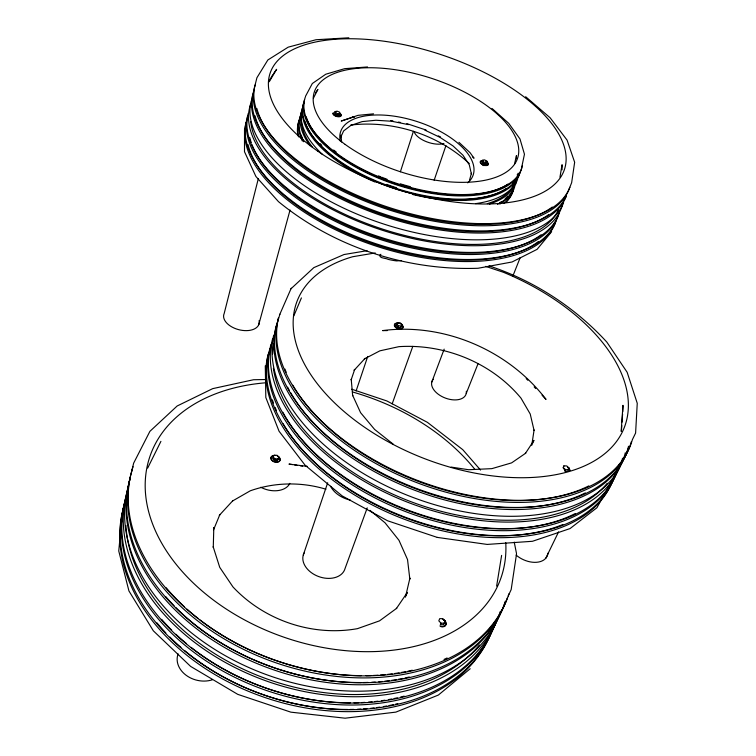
<?xml version="1.0" encoding="UTF-8"?>
<svg xmlns="http://www.w3.org/2000/svg" width="756" height="756" viewBox="0 0 756 756"><rect width="100%" height="100%" fill="white"/><g stroke="black" fill="none" stroke-linecap="round" stroke-linejoin="round"><path stroke-width="1.13" d="M562.067 169.835L562.086 165.555M244.519 129.257L244.5 151.72L255.906 176.488L278.482 201.654C334.001 247.061 406.463 270.752 478.038 268.267L512.077 261.982L537.091 249.348L551.644 231.705M622.755 411.746L622.982 405.329L621.167 431.355M621.385 431.355L621.791 425.59M622.027 422.131L622.594 414.052M122.425 513.05L118.749 550.973L128.936 590.946L153.317 630.797L190.597 666.386L237.743 694.348L290.871 712.161L345.105 718.2L395.87 712.114L438.357 695.057L470.213 668.739M213.75 528.085L213.806 527.556L213.277 547.25L213.173 546.758L219.731 567.331L232.961 586.93C264.213 620.383 312.351 636.75 357.475 628.652L379.521 620.856L396.758 608.249L396.371 608.571L407.389 592.383L405.953 595.69M516.518 554.035L511.179 589.567L508.23 595.983M531.761 445.322L534.086 429.966L534.086 430.485L530.221 414.005L520.997 398.157C491.731 362.719 444.519 343.659 398.885 346.664L379.899 350.831L364.326 358.939L365.091 358.344L354.082 370.327L354.687 369.438L351.294 379.455M496.626 586.098L501.615 555.386M559.969 177.188L562.086 164.477M351.124 379.862L351.228 379.314L352.674 395.785L352.617 395.275L360.593 412.691L374.617 429.436L393.224 444.169M521.536 168.078L524.456 154.224L519.977 138.962L508.769 123.351L492.005 108.448M132.016 470.034L133.632 463.182L149.896 431.345L177.169 405.981L212.691 388.641L253.562 379.729L265.432 379.54M514.609 163.683L516.424 155.651L516.49 158.751M405.443 597.155L409.913 578.113L409.837 579.134L407.531 559.563L398.97 540.294L385.031 522.783L369.967 510.357M258.325 178.662L224.182 313.504A18.22 10.801 14.7 0 0 240.314 330.041A18.22 10.801 14.7 0 0 259.091 320.629M258.741 324.693L290.058 209.979M469.448 180.438L471.442 173.209L471.375 173.889L469.325 164.893L462.974 155.216L453.061 145.955L440.001 137.346L424.806 130.089M335.106 111.567L335.125 114.591L337.611 115.592L339.633 115.195L340.087 113.58L339.605 112.171L337.119 111.17L335.106 111.567L335.125 114.591M277.811 321.205L279.881 314.194M337.611 115.592L338.074 113.976L340.087 113.58M273.086 456.926L272.623 458.448L274.485 460.395L277.461 460.555L279.03 457.257L277.168 455.329L274.201 455.159L273.086 456.926L274.948 458.864L277.934 459.034L279.03 457.257M274.485 460.395L274.948 458.864M277.461 460.555L277.934 459.034M400.396 171.754L413.419 131.298M563.825 465.998L563.182 467.87L565.734 471.253M356.114 390.946L367.718 356.435M568.399 469.807L569.013 467.964L566.773 465.97L563.919 465.8L563.296 467.633L565.535 469.637L568.399 469.807L567.662 471.366L564.798 471.196L565.535 469.637M303.307 554.951L327.679 482.782M434.161 180.24L445.936 145.596M396.068 325.581L397.458 322.566L400.189 322.812L402.088 324.513L401.549 326.063L400.699 327.528L397.958 327.291L396.068 325.581L397.458 322.566M397.958 327.291L398.497 325.732L396.598 324.031M400.699 327.528L402.088 324.513M392.175 403.846L412.804 346.342M482.413 160.291L481.846 161.869L482.536 163.343L485.059 164.364L486.892 163.901L487.459 162.323L486.769 160.848L484.256 159.837L482.413 160.291L483.103 161.765L485.626 162.786L487.459 162.323M482.536 163.343L483.103 161.765M485.059 164.364L485.626 162.786M367.236 507.871L345.076 568.427A21.962 15.668 19.9 0 1 318.427 576.469A21.962 15.668 19.9 0 1 304.11 552.995M431.742 382.186L444.169 349.14M443.498 624.74L445.048 620.997L442.818 618.701L439.709 618.635L438.811 620.865L441.031 623.171L444.159 623.237L443.498 624.74L440.37 624.673L441.031 623.171M466.263 393.356L478 363.806M512.785 276.242L520.185 257.635M305.443 96.409L312.322 83.51L325.76 74.23L344.698 68.664L367.529 66.963M213.494 529.965L219.892 514.486L219.675 514.968M293.819 315.885L301.408 297.902M290.994 288.754L313.816 267.633L344.008 254.536L367.057 250.699M279.644 314.732L291.221 288.234M444.386 622.5L445.048 620.997M532.347 443.81L533.953 440.398L525.354 453.515L525.76 453.156L511.614 462.87L491.873 468.644L468.635 469.731L451.181 467.095M340.474 137.79L343.611 130.949L350.888 125.401L362.143 121.603L375.949 120.251L391.769 121.262L408.391 124.617M568.276 469.523L569.013 467.964M545.775 558.259L558.58 531.865M147.666 468.077L160.915 441.362M313.409 98.138L317.917 89.463L315.46 92.752M611.642 481.014L596.909 507.758L570.052 528.567L532.479 541.287L487.185 544.424L437.28 537.403M401.568 260.565L396.598 260.905A11.104 1.503 12 0 1 388.187 259.384C386.25 257.994 379.068 258.476 379.767 255.159L380.901 254.29M269.429 80.372L272.907 74.504M269.23 81.761L276.62 69.316L273.53 73.634M219.325 515.337L232.857 500.642M232.546 500.982L250.274 490.805C274.504 482.196 301.379 481.752 325.93 489.217M375.222 252.948L352.665 256.738A175.354 101.172 21.1 0 0 357.267 422.037A175.354 101.172 21.1 0 0 610.81 448.166A175.354 101.172 21.1 0 0 503.392 272.273L485.758 266.386M350.775 125.042C392.997 120.109 438.149 134.502 469.268 163.542M354.063 117.246L351.795 117.473L354.479 116.641L341.23 121.045L357.994 115.356L373.558 113.835M348.856 37.8L315.98 39.747L288.187 47.165L267.851 59.979L256.917 77.736L255.169 84.719A165.545 76.97 18 0 0 388.858 207.409A165.545 76.97 18 0 0 569.873 187.29M387.289 330.599L382.602 330.599C443.989 322.566 508.533 350.274 546.03 399.385L542.071 395.227M398.497 325.732L401.247 325.978M307.427 466.414L288.953 464.089L292.364 464.6M294.632 464.931L296.91 465.271M300.312 465.772L302.58 466.112M390.767 120.516L392.959 120.951M398.431 122.056L400.623 122.5M406.813 123.615L426.1 130.041M489.066 265.885C533.963 280.665 574.872 307.248 606.822 342.081L627.149 372.273L637.251 403.279L635.598 433.056L632.366 439.68A187.375 109.554 21.2 0 1 427.584 484.086A187.375 109.554 21.2 0 1 278.558 317.822M351.738 389.217L386.836 400.945L427.386 422.33L462.766 449.678L480.551 470.062M437.403 537.45L387.545 520.761L342.137 495.889L305.112 465.214L279.058 431.232L265.819 397.524L265.29 365.8M335.579 112.965L338.074 113.976M438.31 135.882L440.436 136.893M525.647 96.702L550.132 117.775L567.076 140.115L574.654 162.256L571.649 182.678L568.994 189.359A165.375 77.093 18 0 1 385.872 208.854A165.375 77.093 18 0 1 255.32 84.719M458.92 142.289L470.119 152.74L474.031 158.231L472.396 156.709M526.204 378.576L527.792 380.24M534.133 386.902L535.72 388.565M339.151 113.787L339.633 115.195M514.231 542.118L516.499 553.505M340.937 135.135L341.627 142.024M212.436 679.748A24.286 19.136 14.7 0 1 185.985 675.155A24.286 19.136 14.7 0 1 178.114 653.902M289.841 483.349A20.818 14.071 16.5 0 1 260.782 487.251M492.732 628.142A194.216 138.707 19.2 0 1 265.507 697.722A194.216 138.707 19.2 0 1 124.797 503.685M397.779 703.609A191.778 136.949 19.2 0 1 395.615 704.129M393.432 704.63A191.778 136.949 19.2 0 1 389 705.556M386.751 705.991A191.778 136.949 19.2 0 1 383.339 706.586M379.89 707.134A191.778 136.949 19.2 0 1 376.412 707.625M374.069 707.918A191.778 136.949 19.2 0 1 370.525 708.315M366.962 708.655A191.778 136.949 19.2 0 1 363.371 708.93M360.971 709.081A191.778 136.949 19.2 0 1 357.352 709.27M353.723 709.393A191.778 136.949 19.2 0 1 350.085 709.449M347.656 709.468A191.778 136.949 19.2 0 1 184.577 650.519M180.968 647.438A191.778 136.949 19.2 0 1 169.854 637.062M165.857 632.942A191.778 136.949 19.2 0 1 157.002 622.887M493.97 625.155A194.443 138.65 19.2 0 1 267.747 696.267A194.443 138.65 19.2 0 1 124.891 502.787M494.991 623.974A194.991 138.499 19.2 0 1 266.282 690.426A194.991 138.499 19.2 0 1 126.328 496.824M404.176 696.134A192.544 136.741 19.2 0 1 400.623 697.041M397.363 697.816A192.544 136.741 19.2 0 1 394.056 698.535M391.816 698.979A192.544 136.741 19.2 0 1 388.423 699.612M384.993 700.188A192.544 136.741 19.2 0 1 381.515 700.717M378.009 701.181A192.544 136.741 19.2 0 1 374.466 701.587M372.094 701.833A192.544 136.741 19.2 0 1 368.503 702.144M364.893 702.39A192.544 136.741 19.2 0 1 361.264 702.589M358.845 702.683A192.544 136.741 19.2 0 1 353.978 702.806M350.321 702.825A192.544 136.741 19.2 0 1 191.155 647.401M186.515 643.639A192.544 136.741 19.2 0 1 175.893 634.227M171.716 630.164A192.544 136.741 19.2 0 1 161.652 619.353M495.889 622.084A195.228 138.433 19.2 0 1 267.756 688.697A195.228 138.433 19.2 0 1 126.422 495.908M500.207 611.585A195.965 138.225 19.2 0 1 272.321 683.046A195.965 138.225 19.2 0 1 128.236 488.263M479.408 644.962A193.508 136.467 19.2 0 1 271.385 680.485A193.508 136.467 19.2 0 1 125.921 525.392M501.285 610.678A196.617 138.027 19.2 0 1 273.492 677.111A196.617 138.027 19.2 0 1 128.492 485.853M505.292 601.209A197.373 137.809 19.2 0 1 278.123 671.356A197.373 137.809 19.2 0 1 129.966 479.228M409.308 677.007A194.897 136.052 19.2 0 1 405.008 677.981M402.825 678.434A194.897 136.052 19.2 0 1 398.403 679.275M396.153 679.663A194.897 136.052 19.2 0 1 391.608 680.362M389.321 680.674A194.897 136.052 19.2 0 1 384.681 681.232M382.338 681.477A194.897 136.052 19.2 0 1 378.813 681.799M375.26 682.063A194.897 136.052 19.2 0 1 371.687 682.271M368.096 682.422A194.897 136.052 19.2 0 1 363.286 682.536M360.886 682.555A194.897 136.052 19.2 0 1 175.761 607.465M174.145 605.811A194.897 136.052 19.2 0 1 165.725 596.588M505.112 602.589A197.609 137.734 19.2 0 1 276.46 668.512A197.609 137.734 19.2 0 1 130.429 477.14M507.314 597.93A198.176 137.564 19.2 0 1 276.592 663.031A198.176 137.564 19.2 0 1 132.224 469.911M447.108 657.966A195.691 135.815 19.2 0 1 444.018 659.43M412.256 670.213A195.691 135.815 19.2 0 1 407.947 671.177M405.755 671.621A195.691 135.815 19.2 0 1 401.313 672.453M399.055 672.84A195.691 135.815 19.2 0 1 394.5 673.53M392.194 673.842A195.691 135.815 19.2 0 1 387.545 674.399M385.191 674.635A195.691 135.815 19.2 0 1 380.466 675.042M378.085 675.202A195.691 135.815 19.2 0 1 373.303 675.458M370.894 675.552A195.691 135.815 19.2 0 1 366.074 675.656M361.236 675.666A195.691 135.815 19.2 0 1 200.16 620.052M198.242 618.559A195.691 135.815 19.2 0 1 187.138 609.26M184.483 606.86A195.691 135.815 19.2 0 1 166.15 587.733M508.977 593.781A198.422 137.488 19.2 0 1 278.095 661.226A198.422 137.488 19.2 0 1 133.056 466.707M505.755 542.676A185.749 127.291 19.1 0 1 350.841 651.086A185.749 127.291 19.1 0 1 150.283 517.312A185.749 127.291 19.1 0 1 266.008 382.763M352.428 391.948A185.749 127.291 19.1 0 1 474.692 469.155M277.159 459.166A1.654 1.096 16.5 0 1 277.017 459.421M274.834 459.553A1.654 1.096 16.5 0 1 274.494 459.336M274.041 458.769A1.654 1.096 16.5 0 1 273.965 458.467M277.282 455.953A4.734 3.147 16.5 0 1 279.03 461.368A4.734 3.147 16.5 0 1 271.508 459.563A4.734 3.147 16.5 0 1 274.91 455.386M278.227 456.889A4.734 3.147 16.5 0 1 278.643 461.888A4.734 3.147 16.5 0 1 271.602 460.196A4.734 3.147 16.5 0 1 273.644 455.783M442.619 619.06A5.188 3.704 26.1 0 1 445.983 624.598A5.188 3.704 26.1 0 1 439.869 625.94M445.879 622.944A5.188 3.704 26.1 0 1 440.984 626.724M443.64 620.071A5.188 3.704 26.1 0 1 444.641 620.912M614.543 475.231A183.632 111.425 21.4 0 1 411.576 521.886A183.632 111.425 21.4 0 1 268.163 354.507M562.918 524.484A181.327 110.017 21.4 0 1 283.122 423.681M276.479 410.669A181.327 110.017 21.4 0 1 275.118 407.418M273.474 403.09A181.327 110.017 21.4 0 1 272.396 399.877M615.516 473.294A183.831 111.33 21.4 0 1 412.398 519.816A183.831 111.33 21.4 0 1 268.749 352.447M617.85 468.625A184.322 111.094 21.3 0 1 415.29 515.129A184.322 111.094 21.3 0 1 269.854 348.62M575.269 513.522A182.016 109.686 21.3 0 1 282.848 412.218M619.419 464.505A184.53 110.99 21.3 0 1 416.036 513.012A184.53 110.99 21.3 0 1 271.045 344.282M622.557 458.24A185.192 110.669 21.3 0 1 419.618 506.605A185.192 110.669 21.3 0 1 272.623 338.735M607.21 483.301A182.867 109.27 21.3 0 1 419.278 504.696A182.867 109.27 21.3 0 1 273.389 368.323M272.642 353.978A182.867 109.27 21.3 0 1 273.823 343.838M625.325 452.712A185.768 110.376 21.3 0 1 423.814 501.294A185.768 110.376 21.3 0 1 273.719 335.106M628.529 446.267A186.439 110.036 21.2 0 1 424.749 493.876A186.439 110.036 21.2 0 1 276.195 326.082M585.371 492.884A184.105 108.647 21.2 0 1 290.597 392.591M289.378 390.436A184.105 108.647 21.2 0 1 287.649 387.195M628.945 446.503A186.656 109.932 21.2 0 1 422.831 490.767A186.656 109.932 21.2 0 1 277.102 322.85M631.355 441.693A187.157 109.667 21.2 0 1 424.872 485.598A187.157 109.667 21.2 0 1 278.548 317.728M588.801 485.891A184.814 108.278 21.2 0 1 292.808 385.21M286.25 372.264A184.814 108.278 21.2 0 1 284.908 369.032M398.185 326.601A1.569 0.898 19.1 0 1 397.571 326.167M400.085 323.634A4.489 2.57 19.1 0 1 401.965 328.406A4.489 2.57 19.1 0 1 394.793 326.006A4.489 2.57 19.1 0 1 398.979 323.266M401.842 325.165A4.479 2.57 19.1 0 1 401.285 328.954A4.479 2.57 19.1 0 1 395.01 326.866A4.479 2.57 19.1 0 1 396.673 323.436M567.482 467.189A4.923 2.977 25.6 0 1 570.015 470.544M568.304 468.295A4.923 2.977 25.6 0 1 569.618 470.034M547.958 553.184A20.875 13.589 26.6 0 1 536.25 562.313A20.875 13.589 26.6 0 1 516.131 555.121M350.359 500.113A22.992 15.328 19.7 0 1 330.589 486.259M337.62 114.959A1.465 0.69 16.4 0 1 336.212 114.515M339.444 113.041A4.205 1.966 16.4 0 1 340.672 115.999A4.205 1.966 16.4 0 1 335.437 115.649A4.205 1.966 16.4 0 1 333.311 112.635M335.399 111.964A4.205 1.966 16.4 0 1 336.411 112.03M340.124 113.948A4.205 1.966 16.4 0 1 338.272 116.783A4.205 1.966 16.4 0 1 332.971 113.485M522.368 165.819A113.901 52.996 18 0 1 398.695 184.039A113.901 52.996 18 0 1 305.32 97.127M410.357 186.694A112.578 52.381 18 0 1 400.349 183.831M387.091 179.295A112.578 52.381 18 0 1 381.714 177.216M380.665 176.791A112.578 52.381 18 0 1 378.472 175.883M336.212 152.032A112.578 52.381 18 0 1 333.642 150.038M518.238 173.152A112.512 52.438 18 0 1 517.142 175.014M507.928 184.077A112.512 52.438 18 0 1 394.915 183.595A112.512 52.438 18 0 1 306.218 116.802M521.602 168.248A113.825 53.052 18 0 1 398.251 185.409A113.825 53.052 18 0 1 304.592 99.565M520.09 172.481A113.655 53.185 18 0 1 396.002 188.32A113.655 53.185 18 0 1 303.732 102.788M396.616 187.781A112.332 52.57 18 0 1 386.694 184.369M321.829 145.332A112.332 52.57 18 0 1 320.223 143.668M516.036 178.511A112.266 52.627 18 0 1 512.71 182.999M506.246 188.537A112.266 52.627 18 0 1 408.382 192.704M407.276 192.411A112.266 52.627 18 0 1 304.98 121.414M519.221 174.872A113.58 53.241 18 0 1 439.699 199.329M438.489 199.187A113.58 53.241 18 0 1 412.984 194.585M375.042 182.035A113.58 53.241 18 0 1 303.751 103.024M517.652 179.002A113.353 53.421 18 0 1 475.552 203.629M322.557 154.555A113.353 53.421 18 0 1 302.249 108.401M514.619 183.226A111.841 52.948 18 0 1 487.299 203.657M312.568 147.382A111.841 52.948 18 0 1 301.937 114.732M516.66 181.487A113.154 53.572 18 0 1 489.34 204.054M310.111 145.766A113.154 53.572 18 0 1 301.257 112.134M514.723 186.704A112.918 53.742 18 0 1 497.467 204.337M303.695 141.741A112.918 53.742 18 0 1 300.132 116.377M507.701 196.201A111.548 53.175 18 0 1 505.178 198.733M501.247 201.824A111.548 53.175 18 0 1 499.47 202.977M303.572 141.107A111.548 53.175 18 0 1 301.294 135.126M513.806 189.076A112.852 53.799 18 0 1 499.782 204.092M302.315 141.013A112.852 53.799 18 0 1 299.187 119.968A112.682 53.922 18 0 0 298.828 136.949M340.295 141.107A69.713 33.321 18 0 1 417.643 121.735A69.713 33.321 18 0 1 467.68 182.848M513.456 189.917A112.682 53.922 18 0 1 504.016 203.402M509.922 195.057A111.302 53.345 18 0 1 508.807 196.938M513.305 190.049A112.606 53.978 18 0 1 506.057 202.372M297.94 135.872A112.606 53.978 18 0 1 298.535 122.349M485.257 163.683A1.465 0.69 19.5 0 1 484.605 163.655M483.556 163.249A1.465 0.69 19.5 0 1 483.093 162.842M485.39 161.17A4.196 1.966 19.5 0 1 487.667 164.95A4.196 1.966 19.5 0 1 481.09 163.201A4.196 1.966 19.5 0 1 483.311 160.622M487.053 162.549A4.196 1.966 19.5 0 1 486.826 165.526A4.196 1.966 19.5 0 1 480.958 163.57A4.196 1.966 19.5 0 1 482.215 160.934M555.206 223.228A162.606 79.172 18 0 1 376.375 246.21A162.606 79.172 18 0 1 246.069 122.529M556.407 220.185A162.767 79.049 18 0 1 378.18 244.462A162.767 79.049 18 0 1 246.569 120.469M557.937 216.537A163.154 78.766 18 0 1 378.699 239A163.154 78.766 18 0 1 247.76 115.488M559.138 213.485A163.315 78.652 18 0 1 380.514 237.233A163.315 78.652 18 0 1 248.261 113.409M562.095 206.057A163.835 78.265 18 0 1 380.466 229.644A163.835 78.265 18 0 1 250.926 103.487M563.617 202.627A164.288 77.925 18 0 1 383.528 223.974A164.288 77.925 18 0 1 251.285 100.85M566.235 196.201A164.817 77.528 18 0 1 385.758 217.029A164.817 77.528 18 0 1 252.91 94.084M558.542 209.544A161.784 77.273 18 0 1 393.791 232.527A161.784 77.273 18 0 1 250.708 121.574M566.178 196.258A164.978 77.395 18 0 1 384.19 214.099A164.978 77.395 18 0 1 253.421 91.967M538.385 241.523A160.574 78.17 18 0 1 374.513 244.358A160.574 78.17 18 0 1 248.025 144.651M541.135 234.719A161.113 77.773 18 0 1 383.131 239.179A161.113 77.773 18 0 1 251.984 144.594M251.238 142.544A161.113 77.773 18 0 1 249.763 137.516M548.629 214.638A162.757 76.545 18 0 1 382.971 214.884A162.757 76.545 18 0 1 255.055 115.829M552.296 207.031A163.305 76.12 18 0 1 386.25 207.758A163.305 76.12 18 0 1 256.851 108.495M484.256 165.602A1.465 0.69 19.5 0 1 482.489 164.855A1.465 0.69 19.5 0 1 482.791 163.995M443.933 143.442A17.719 8.221 18.3 0 1 426.932 141.901A17.719 8.221 18.3 0 1 414.382 132.319M466.348 391.249A18.191 10.82 21.2 0 1 445.681 398.195A18.191 10.82 21.2 0 1 433.292 379.238M345.171 144.434A106.889 49.234 18 0 0 515.932 162.011A106.889 49.234 18 0 0 386.855 68.654A106.889 49.234 18 0 0 345.171 144.434M317.803 151.191A154.838 70.828 18 0 0 562.946 173.162A154.838 70.828 18 0 0 371.073 39.737A154.838 70.828 18 0 0 317.803 151.191"/></g></svg>
